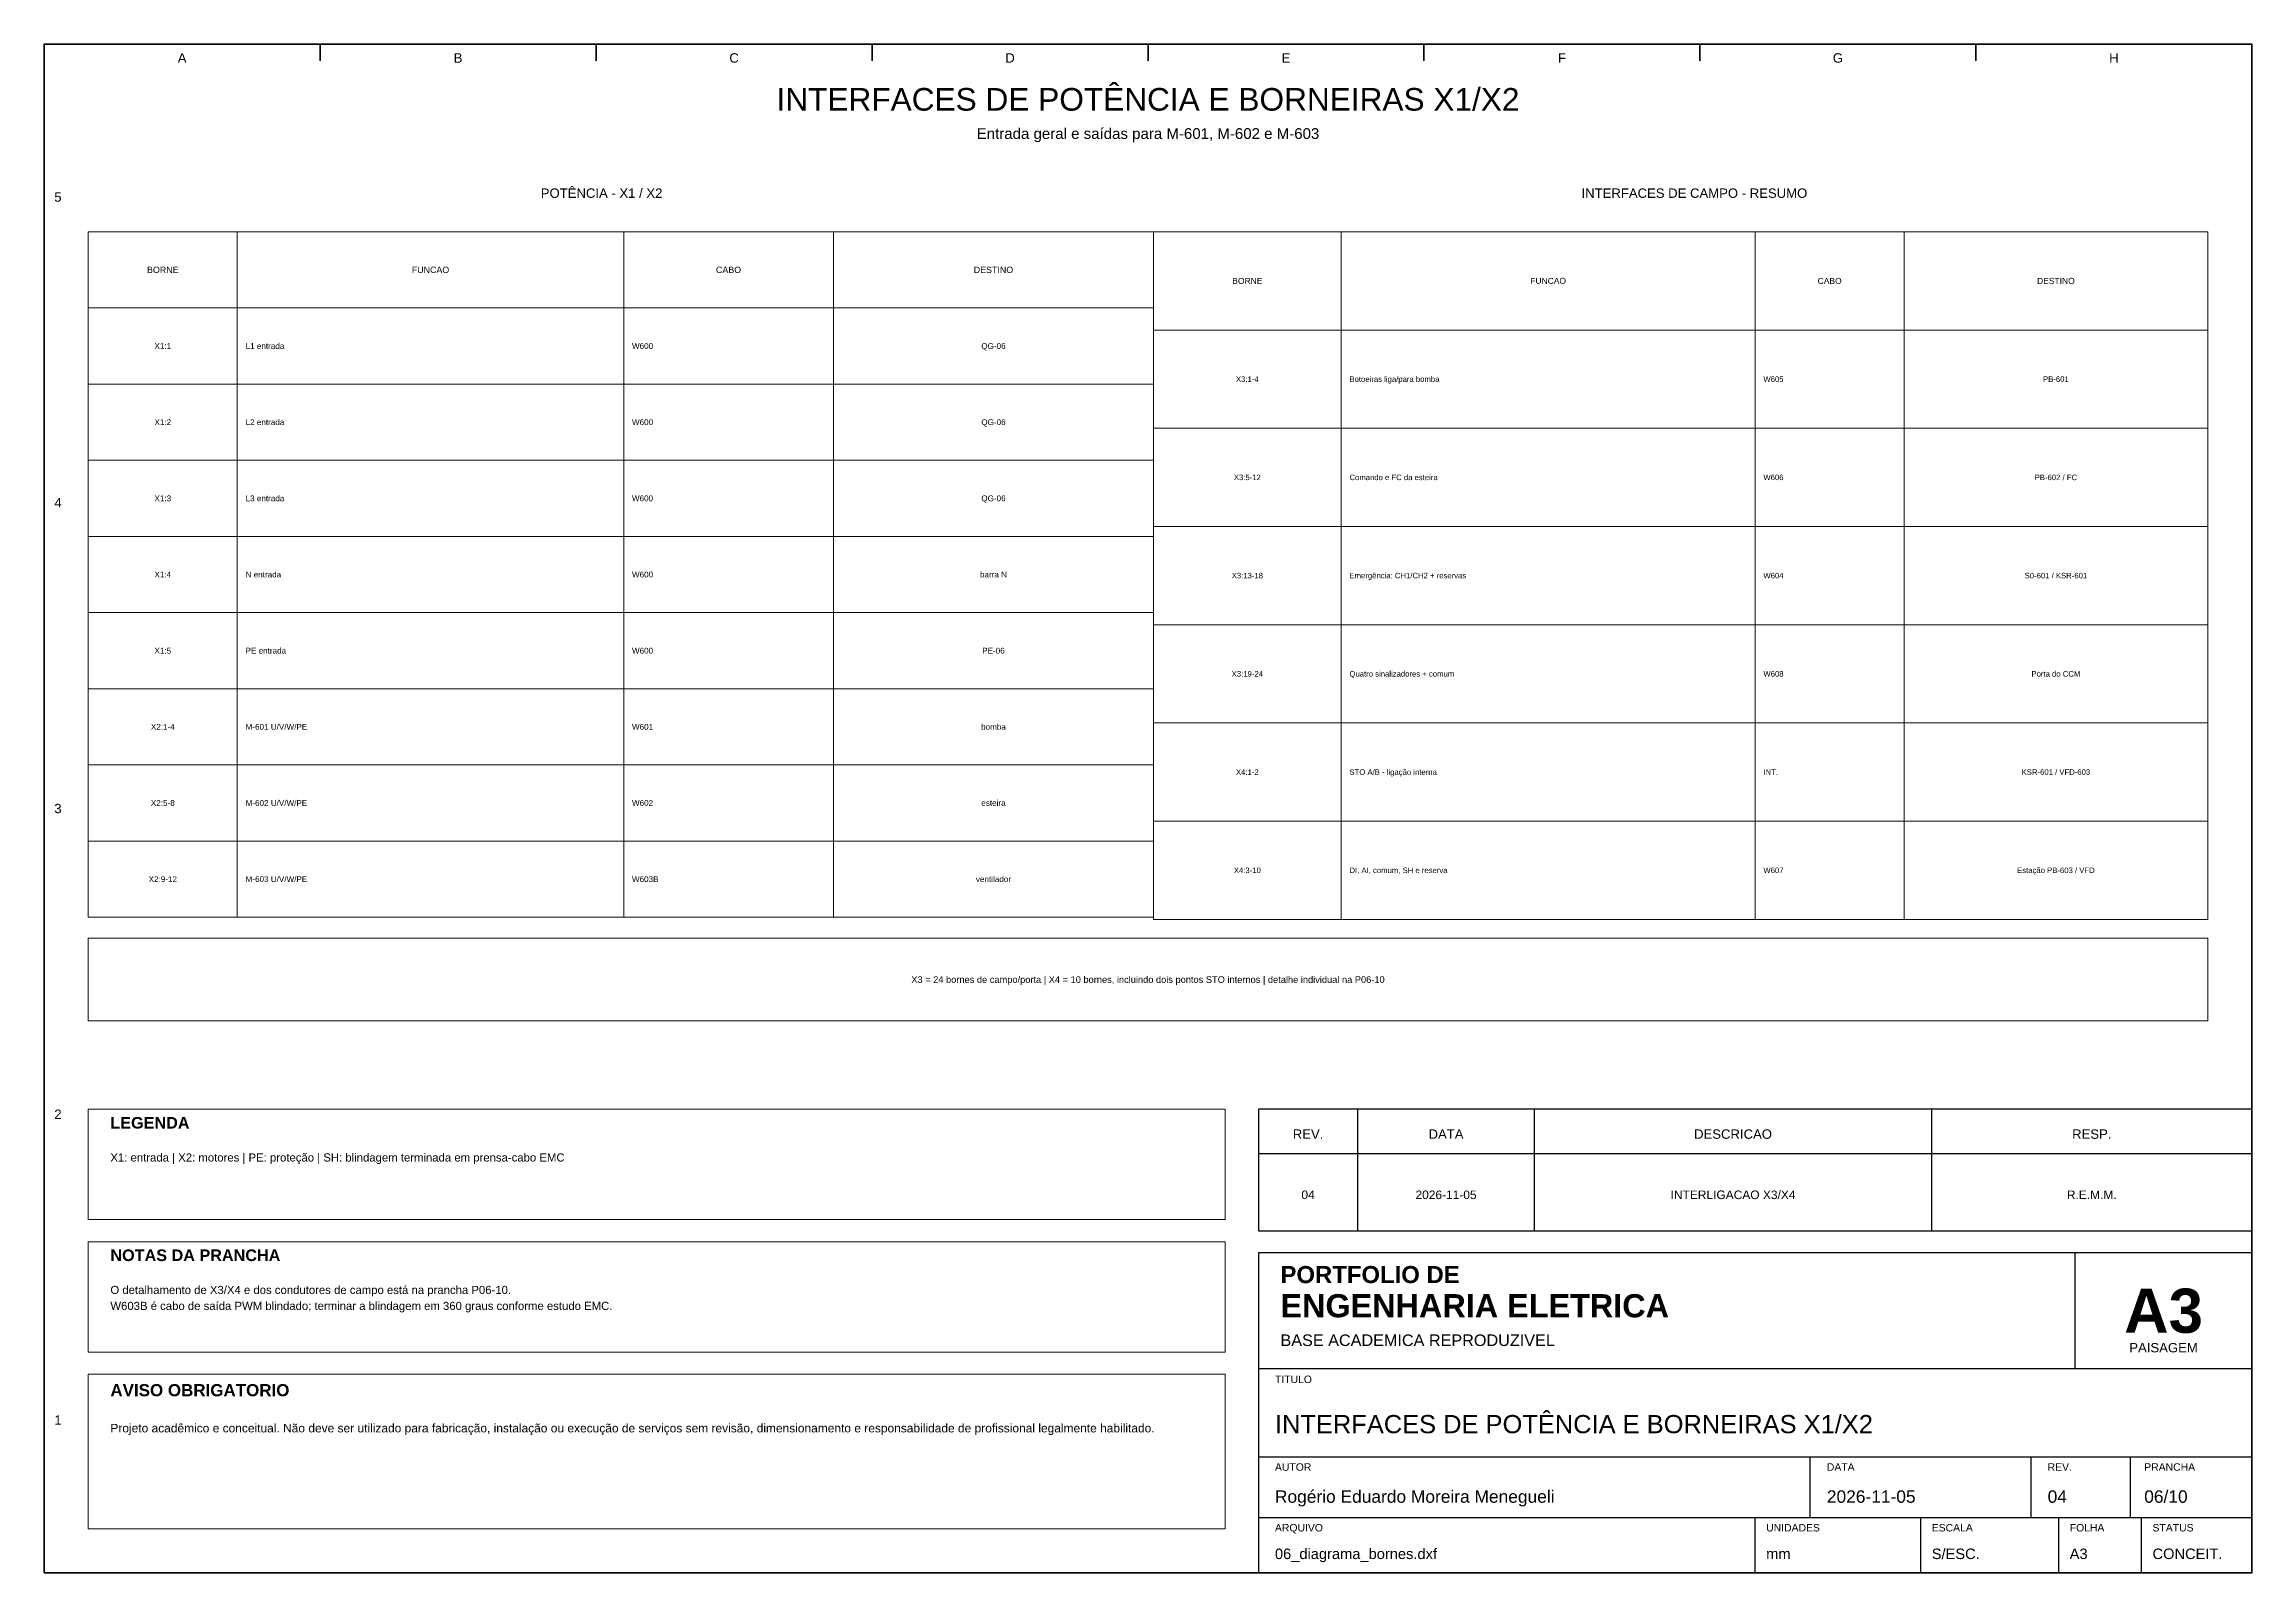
# Model space of a CAD drawing. Header units: millimetres. Extents: x 10 to 410, y 10 to 287.
import ezdxf
from ezdxf.enums import TextEntityAlignment as Align

# ---------------------------------------------------------------- set-up
doc = ezdxf.new("R2010")
doc.units = ezdxf.units.MM
for name, color, linetype, lineweight in [('00_MOLDURA', 7, 'CONTINUOUS', 50), ('01_CARIMBO', 7, 'CONTINUOUS', 25), ('02_TEXTO', 7, 'CONTINUOUS', 18), ('09_BORNES', 145, 'CONTINUOUS', 25), ('12_LEGENDA', 7, 'CONTINUOUS', 18), ('13_NOTAS', 7, 'CONTINUOUS', 18)]:
    doc.layers.add(name, color=color, linetype=linetype, lineweight=lineweight)
doc.styles.add('PORTFOLIO_TEXTO', font='arial.ttf')
doc.styles.add('PORTFOLIO_TITULO', font='arialbd.ttf', dxfattribs={"width": 0.92})

# ---------------------------------------------------------------- blocks, each defined once
blk = doc.blocks.new('CARIMBO_A3')
at = {"layer": '01_CARIMBO'}
for p, q in [((148, 37), (148, 58)), ((0, 37), (180, 37)), ((0, 21), (180, 21)), ((100, 10), (100, 21)), ((140, 10), (140, 21)), ((158, 10), (158, 21)), ((0, 10), (180, 10)), ((90, 0), (90, 10)), ((120, 0), (120, 10)), ((145, 0), (145, 10)), ((160, 0), (160, 10))]:
    blk.add_line(p, q, dxfattribs=at)
blk.add_lwpolyline([(0, 0), (180, 0), (180, 58), (0, 58)], close=True, dxfattribs=at)
at = {"layer": '01_CARIMBO', "style": 'PORTFOLIO_TEXTO'}
for s, p in [('TITULO', (3, 34.4)), ('AUTOR', (3, 18.5)), ('DATA', (103, 18.5)), ('REV.', (143, 18.5)), ('PRANCHA', (160.5, 18.5)), ('ARQUIVO', (3, 7.5)), ('UNIDADES', (92, 7.5)), ('ESCALA', (122, 7.5)), ('FOLHA', (147, 7.5)), ('STATUS', (162, 7.5))]:
    blk.add_text(s, height=1.35, dxfattribs=at).set_placement(p)
at = {"layer": '02_TEXTO'}
for s, height, style, p in [('PORTFOLIO DE', 3.1, 'PORTFOLIO_TITULO', (4, 52.5)), ('ENGENHARIA ELETRICA', 4.2, 'PORTFOLIO_TITULO', (4, 46.3)), ('BASE ACADEMICA REPRODUZIVEL', 2.1, 'PORTFOLIO_TEXTO', (4, 41.1))]:
    blk.add_text(s, height=height, dxfattribs=dict(at, style=style)).set_placement(p)
for s, height, style, p in [('A3', 8, 'PORTFOLIO_TITULO', (164, 47.5)), ('PAISAGEM', 1.7, 'PORTFOLIO_TEXTO', (164, 40.8))]:
    blk.add_text(s, height=height, dxfattribs=dict(at, style=style)).set_placement(p, align=Align.MIDDLE_CENTER)
at = {"layer": '02_TEXTO', "style": 'PORTFOLIO_TEXTO'}
for tag, p, height in [('TITULO', (3, 25.3), 3.3), ('AUTOR', (3, 12.7), 2.25), ('DATA', (103, 12.7), 2.25), ('REVISAO', (143, 12.7), 2.25), ('PRANCHA', (160.5, 12.7), 2.25), ('ARQUIVO', (3, 2.5), 1.9), ('UNIDADES', (92, 2.5), 1.9), ('ESCALA', (122, 2.5), 1.9), ('FOLHA', (147, 2.5), 1.9), ('STATUS', (162, 2.5), 1.9)]:
    blk.add_attdef(tag, p, '', height=height, dxfattribs=at)

msp = doc.modelspace()

# ---------------------------------------------------------------- linework, layer by layer
at = {"layer": '00_MOLDURA'}
for p, q in [((60, 287), (60, 284)), ((110, 287), (110, 284)), ((160, 287), (160, 284)), ((210, 287), (210, 284)), ((260, 287), (260, 284)), ((310, 287), (310, 284)), ((360, 287), (360, 284))]:
    msp.add_line(p, q, dxfattribs=at)
msp.add_lwpolyline([(10, 10), (410, 10), (410, 287), (10, 287)], close=True, dxfattribs=at)
at = {"layer": '01_CARIMBO'}
for p, q in [((248, 72), (248, 94)), ((280, 72), (280, 94)), ((352, 72), (352, 94)), ((230, 86), (410, 86))]:
    msp.add_line(p, q, dxfattribs=at)
msp.add_lwpolyline([(230, 72), (410, 72), (410, 94), (230, 94)], close=True, dxfattribs=at)
at = {"layer": '12_LEGENDA'}
for p, q in [((45, 128.8), (45, 253)), ((115, 128.8), (115, 253)), ((153, 128.8), (153, 253)), ((245, 128.4), (245, 253)), ((320, 128.4), (320, 253)), ((347, 128.4), (347, 253)), ((18, 239.2), (211, 239.2)), ((211, 235.2), (402, 235.2)), ((18, 225.4), (211, 225.4)), ((211, 217.4), (402, 217.4)), ((18, 211.6), (211, 211.6)), ((18, 197.8), (211, 197.8)), ((211, 199.6), (402, 199.6)), ((18, 184), (211, 184)), ((211, 181.8), (402, 181.8)), ((18, 170.2), (211, 170.2)), ((211, 164), (402, 164)), ((18, 156.4), (211, 156.4)), ((211, 146.2), (402, 146.2)), ((18, 142.6), (211, 142.6))]:
    msp.add_line(p, q, dxfattribs=at)
for points in [[(18, 128.8), (211, 128.8), (211, 253), (18, 253)], [(211, 128.4), (402, 128.4), (402, 253), (211, 253)], [(18, 74), (224, 74), (224, 94), (18, 94)]]:
    msp.add_lwpolyline(points, close=True, dxfattribs=at)
at = {"layer": '13_NOTAS'}
for points in [[(18, 110), (402, 110), (402, 125), (18, 125)], [(18, 50), (224, 50), (224, 70), (18, 70)], [(18, 18), (224, 18), (224, 46), (18, 46)]]:
    msp.add_lwpolyline(points, close=True, dxfattribs=at)

# ---------------------------------------------------------------- block references
at = {"layer": '01_CARIMBO'}
msp.add_blockref('CARIMBO_A3', (230, 10), dxfattribs=at).add_auto_attribs({'TITULO': 'INTERFACES DE POTÊNCIA E BORNEIRAS X1/X2', 'AUTOR': 'Rogério Eduardo Moreira Menegueli', 'DATA': '2026-11-05', 'REVISAO': '04', 'PRANCHA': '06/10', 'ARQUIVO': '06_diagrama_bornes.dxf', 'UNIDADES': 'mm', 'ESCALA': 'S/ESC.', 'FOLHA': 'A3', 'STATUS': 'CONCEIT.'})

# ---------------------------------------------------------------- texts
at = {"layer": '00_MOLDURA', "style": 'PORTFOLIO_TEXTO'}
for s, p in [('A', (35, 284.5)), ('B', (85, 284.5)), ('C', (135, 284.5)), ('D', (185, 284.5)), ('E', (235, 284.5)), ('F', (285, 284.5)), ('G', (335, 284.5)), ('H', (385, 284.5)), ('5', (12.5, 259.3)), ('4', (12.5, 203.9)), ('3', (12.5, 148.5)), ('2', (12.5, 93.1)), ('1', (12.5, 37.7))]:
    msp.add_text(s, height=1.7, dxfattribs=at).set_placement(p, align=Align.MIDDLE_CENTER)
at = {"layer": '01_CARIMBO', "style": 'PORTFOLIO_TEXTO'}
for s, p in [('REV.', (239, 89.5)), ('DATA', (264, 89.5)), ('DESCRICAO', (316, 89.5)), ('RESP.', (381, 89.5))]:
    msp.add_text(s, height=1.7, dxfattribs=at).set_placement(p, align=Align.MIDDLE_CENTER)
at = {"layer": '02_TEXTO', "style": 'PORTFOLIO_TEXTO'}
for s, height, p in [('INTERFACES DE POTÊNCIA E BORNEIRAS X1/X2', 4.1, (210, 277)), ('Entrada geral e saídas para M-601, M-602 e M-603', 1.95, (210, 270.8)), ('04', 1.55, (239, 78.5)), ('2026-11-05', 1.55, (264, 78.5)), ('INTERLIGACAO X3/X4', 1.55, (316, 78.5)), ('R.E.M.M.', 1.55, (381, 78.5))]:
    msp.add_text(s, height=height, dxfattribs=at).set_placement(p, align=Align.MIDDLE_CENTER)
for s, height, p in [('L1 entrada', 1.05, (46.5, 232.3)), ('W600', 1.05, (116.5, 232.3)), ('Botoeiras liga/para bomba', 1, (246.5, 226.3)), ('W605', 1, (321.5, 226.3)), ('L2 entrada', 1.05, (46.5, 218.5)), ('W600', 1.05, (116.5, 218.5)), ('Comando e FC da esteira', 1, (246.5, 208.5)), ('W606', 1, (321.5, 208.5)), ('L3 entrada', 1.05, (46.5, 204.7)), ('W600', 1.05, (116.5, 204.7)), ('N entrada', 1.05, (46.5, 190.9)), ('W600', 1.05, (116.5, 190.9)), ('Emergência: CH1/CH2 + reservas', 1, (246.5, 190.7)), ('W604', 1, (321.5, 190.7)), ('PE entrada', 1.05, (46.5, 177.1)), ('W600', 1.05, (116.5, 177.1)), ('Quatro sinalizadores + comum', 1, (246.5, 172.9)), ('W608', 1, (321.5, 172.9)), ('M-601 U/V/W/PE', 1.05, (46.5, 163.3)), ('W601', 1.05, (116.5, 163.3)), ('STO A/B - ligação interna', 1, (246.5, 155.1)), ('INT.', 1, (321.5, 155.1)), ('M-602 U/V/W/PE', 1.05, (46.5, 149.5)), ('W602', 1.05, (116.5, 149.5)), ('M-603 U/V/W/PE', 1.05, (46.5, 135.7)), ('W603B', 1.05, (116.5, 135.7)), ('DI, AI, comum, SH e reserva', 1, (246.5, 137.3)), ('W607', 1, (321.5, 137.3))]:
    msp.add_text(s, height=height, dxfattribs=at).set_placement(p, align=Align.MIDDLE_LEFT)
at = {"layer": '09_BORNES', "style": 'PORTFOLIO_TEXTO'}
for s, p in [('POTÊNCIA - X1 / X2', (111, 260)), ('INTERFACES DE CAMPO - RESUMO', (309, 260))]:
    msp.add_text(s, height=1.7, dxfattribs=at).set_placement(p, align=Align.MIDDLE_CENTER)
at = {"layer": '12_LEGENDA', "style": 'PORTFOLIO_TEXTO'}
for s, height, p in [('BORNE', 1.15, (31.5, 246.1)), ('FUNCAO', 1.15, (80, 246.1)), ('CABO', 1.15, (134, 246.1)), ('DESTINO', 1.15, (182, 246.1)), ('BORNE', 1.1, (228, 244.1)), ('FUNCAO', 1.1, (282.5, 244.1)), ('CABO', 1.1, (333.5, 244.1)), ('DESTINO', 1.1, (374.5, 244.1)), ('X1:1', 1.05, (31.5, 232.3)), ('QG-06', 1.05, (182, 232.3)), ('X3:1-4', 1, (228, 226.3)), ('PB-601', 1, (374.5, 226.3)), ('X1:2', 1.05, (31.5, 218.5)), ('QG-06', 1.05, (182, 218.5)), ('X3:5-12', 1, (228, 208.5)), ('PB-602 / FC', 1, (374.5, 208.5)), ('X1:3', 1.05, (31.5, 204.7)), ('QG-06', 1.05, (182, 204.7)), ('X1:4', 1.05, (31.5, 190.9)), ('barra N', 1.05, (182, 190.9)), ('X3:13-18', 1, (228, 190.7)), ('S0-601 / KSR-601', 1, (374.5, 190.7)), ('X1:5', 1.05, (31.5, 177.1)), ('PE-06', 1.05, (182, 177.1)), ('X3:19-24', 1, (228, 172.9)), ('Porta do CCM', 1, (374.5, 172.9)), ('X2:1-4', 1.05, (31.5, 163.3)), ('bomba', 1.05, (182, 163.3)), ('X4:1-2', 1, (228, 155.1)), ('KSR-601 / VFD-603', 1, (374.5, 155.1)), ('X2:5-8', 1.05, (31.5, 149.5)), ('esteira', 1.05, (182, 149.5)), ('X2:9-12', 1.05, (31.5, 135.7)), ('ventilador', 1.05, (182, 135.7)), ('X4:3-10', 1, (228, 137.3)), ('Estação PB-603 / VFD', 1, (374.5, 137.3))]:
    msp.add_text(s, height=height, dxfattribs=at).set_placement(p, align=Align.MIDDLE_CENTER)
at = {"layer": '12_LEGENDA', "style": 'PORTFOLIO_TITULO'}
msp.add_text('LEGENDA', height=2.1, dxfattribs=at).set_placement((22, 90.5))
at = {"layer": '12_LEGENDA', "insert": (22, 86), "char_height": 1.47, "width": 198, "attachment_point": 1, "line_spacing_factor": 1.18, "style": 'PORTFOLIO_TEXTO'}
msp.add_mtext('X1: entrada | X2: motores | PE: proteção | SH: blindagem terminada em prensa-cabo EMC', dxfattribs=at)
at = {"layer": '13_NOTAS', "style": 'PORTFOLIO_TEXTO'}
msp.add_text('X3 = 24 bornes de campo/porta | X4 = 10 bornes, incluindo dois pontos STO internos | detalhe individual na P06-10', height=1.2, dxfattribs=at).set_placement((210, 117.5), align=Align.MIDDLE_CENTER)
at = {"layer": '13_NOTAS', "style": 'PORTFOLIO_TITULO'}
for s, height, p in [('NOTAS DA PRANCHA', 2.1, (22, 66.5)), ('AVISO OBRIGATORIO', 2.2, (22, 42))]:
    msp.add_text(s, height=height, dxfattribs=at).set_placement(p)
at = {"layer": '13_NOTAS', "width": 198, "attachment_point": 1, "line_spacing_factor": 1.18, "style": 'PORTFOLIO_TEXTO'}
for s, insert, char_height in [('O detalhamento de X3/X4 e dos condutores de campo está na prancha P06-10.\\PW603B é cabo de saída PWM blindado; terminar a blindagem em 360 graus conforme estudo EMC.', (22, 62), 1.47), ('Projeto acadêmico e conceitual. Não deve ser utilizado para fabricação, instalação ou execução de serviços sem revisão, dimensionamento e responsabilidade de profissional legalmente habilitado.', (22, 37), 1.55)]:
    msp.add_mtext(s, dxfattribs=dict(at, insert=insert, char_height=char_height))

doc.saveas('drawing.dxf')
